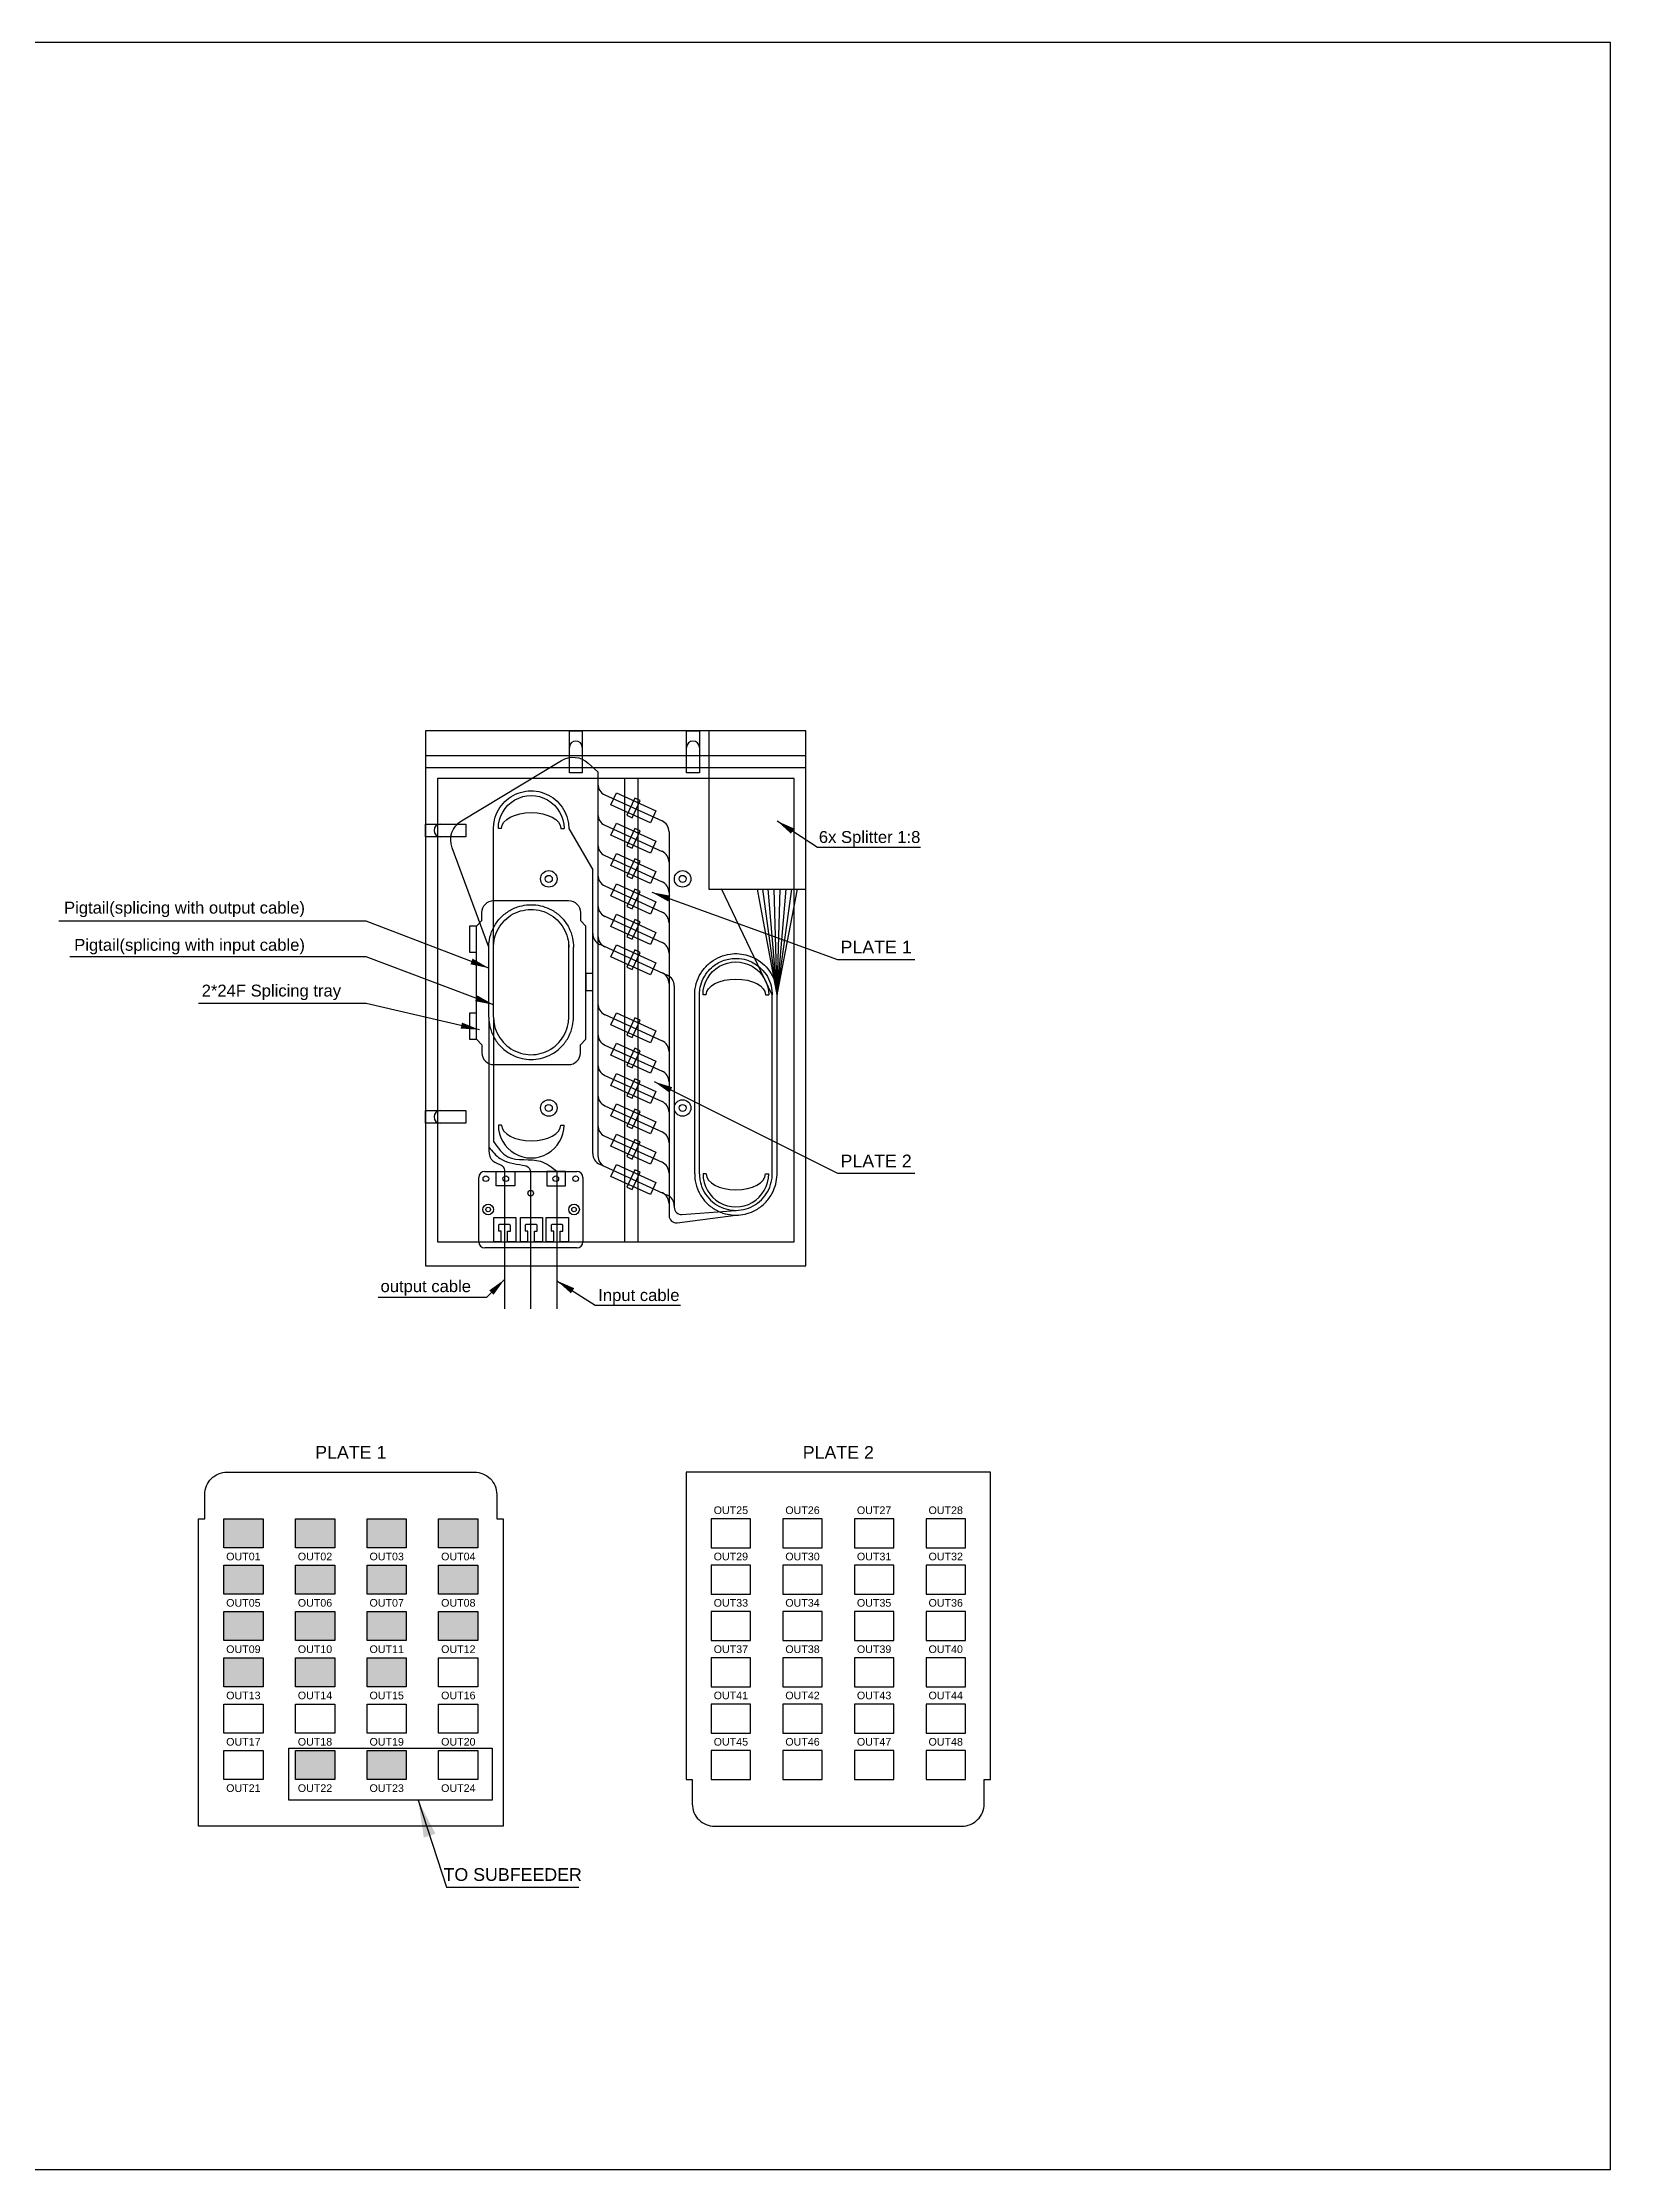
# Model space of a CAD drawing. Header units: metres. Extents: x 13896388 to 13903255, y 143653 to 146177.
# Drawn here: x 13902920 to 13903131, y 145065 to 145351.3 of the extents above; entities that cross this region are included whole.
import ezdxf
from ezdxf.enums import TextEntityAlignment as Align

# ---------------------------------------------------------------- set-up
doc = ezdxf.new("R2010")
doc.units = ezdxf.units.M
for name, color, linetype in [('FDT STRUCTURE', 7, 'Continuous'), ('Line', 1, 'Continuous'), ('SPAN KU', 161, 'Continuous')]:
    doc.layers.add(name, color=color, linetype=linetype)
doc.styles.get("Standard").update_dxf_attribs({"font": 'arial.ttf'})
doc.dimstyles.get("Standard").update_dxf_attribs({"dimtxt": 0.18, "dimasz": 0.18, "dimexe": 0.18, "dimexo": 0.0625, "dimgap": 0.09, "dimtad": 0, "dimtih": 1, "dimtoh": 1, "dimdec": 4, "dimzin": 0, "dimdsep": 46, "dimtxsty": 'Standard', "dimcen": 0.09, "dimadec": 0, "dimazin": 0, "dimtfac": 1, "dimtdec": 4, "dimtofl": 0, "dimtmove": 0, "dimatfit": 3, "dimfxl": 1, "dimtolj": 1, "dimtzin": 0, "dimarcsym": 0})

msp = doc.modelspace()

# ---------------------------------------------------------------- hatches: boundary and pattern name
at = {"layer": 'Line'}
h = msp.add_hatch(color=256, dxfattribs=at)
h.dxf.hatch_style = 1
h.paths.add_polyline_path([(13902959.3, 145121.37), (13902954.01, 145121.37), (13902954.01, 145117.47), (13902959.3, 145117.47)])
h.paths.add_polyline_path([(13902968.94, 145121.37), (13902963.65, 145121.37), (13902963.65, 145117.47), (13902968.94, 145117.47)])
at = {"layer": 'SPAN KU'}
h = msp.add_hatch(color=3, dxfattribs=at)
h.dxf.hatch_style = 1
h.paths.add_polyline_path([(13902949.66, 145152.56), (13902944.37, 145152.56), (13902944.37, 145148.65), (13902949.66, 145148.65)])
h.paths.add_polyline_path([(13902959.3, 145152.56), (13902954.01, 145152.56), (13902954.01, 145148.65), (13902959.3, 145148.65)])
h.paths.add_polyline_path([(13902968.94, 145152.56), (13902963.65, 145152.56), (13902963.65, 145148.65), (13902968.94, 145148.65)])
h.paths.add_polyline_path([(13902978.58, 145152.56), (13902973.29, 145152.56), (13902973.29, 145148.65), (13902978.58, 145148.65)])
h.paths.add_polyline_path([(13902949.66, 145146.32), (13902944.37, 145146.32), (13902944.37, 145142.42), (13902949.66, 145142.42)])
h.paths.add_polyline_path([(13902959.3, 145146.32), (13902954.01, 145146.32), (13902954.01, 145142.42), (13902959.3, 145142.42)])
h.paths.add_polyline_path([(13902968.94, 145146.32), (13902963.65, 145146.32), (13902963.65, 145142.42), (13902968.94, 145142.42)])
h.paths.add_polyline_path([(13902978.58, 145146.32), (13902973.29, 145146.32), (13902973.29, 145142.42), (13902978.58, 145142.42)])
h.paths.add_polyline_path([(13902949.66, 145140.08), (13902944.37, 145140.08), (13902944.37, 145136.18), (13902949.66, 145136.18)])
h = msp.add_hatch(color=3, dxfattribs=at)
h.dxf.hatch_style = 1
h.paths.add_polyline_path([(13902959.3, 145140.08), (13902954.01, 145140.08), (13902954.01, 145136.18), (13902959.3, 145136.18)])
h.paths.add_polyline_path([(13902968.94, 145140.08), (13902963.65, 145140.08), (13902963.65, 145136.18), (13902968.94, 145136.18)])
h.paths.add_polyline_path([(13902978.58, 145140.08), (13902973.29, 145140.08), (13902973.29, 145136.18), (13902978.58, 145136.18)])
h.paths.add_polyline_path([(13902949.66, 145133.85), (13902944.37, 145133.85), (13902944.37, 145129.94), (13902949.66, 145129.94)])
h.paths.add_polyline_path([(13902959.3, 145133.85), (13902954.01, 145133.85), (13902954.01, 145129.94), (13902959.3, 145129.94)])
h.paths.add_polyline_path([(13902968.94, 145133.85), (13902963.65, 145133.85), (13902963.65, 145129.94), (13902968.94, 145129.94)])

# ---------------------------------------------------------------- linework, layer by layer
at = {"layer": 'Line', "color": 0}
for p, q in [((13902971.53, 145255.33), (13903022.73, 145255.33)), ((13902971.53, 145253.73), (13903022.73, 145253.73)), ((13902981.77, 145245.52), (13902981.33, 145245.52)), ((13902989.72, 145245.52), (13902990.17, 145245.52)), ((13903009.32, 145223.12), (13903008.88, 145223.12)), ((13903017.27, 145223.12), (13903017.72, 145223.12)), ((13902981.77, 145205.58), (13902981.33, 145205.58)), ((13902989.72, 145205.58), (13902990.17, 145205.58)), ((13902978.69, 145189.85), (13902978.69, 145198.54)), ((13902979.49, 145199.34), (13902991.9, 145199.34)), ((13902992.7, 145198.54), (13902992.7, 145189.85)), ((13903009.32, 145199), (13903008.88, 145199)), ((13903017.27, 145199), (13903017.72, 145199)), ((13902991.9, 145189.05), (13902979.49, 145189.05)), ((13902981.7, 145191.31), (13902981.34, 145191.31)), ((13902982.58, 145191.31), (13902982.95, 145191.31)), ((13902985.29, 145191.31), (13902984.94, 145191.31)), ((13902986.18, 145191.31), (13902986.55, 145191.31)), ((13902988.78, 145191.31), (13902988.42, 145191.31)), ((13902989.66, 145191.31), (13902990.03, 145191.31))]:
    msp.add_line(p, q, dxfattribs=at)
at = {"layer": 'Line', "color": 5}
for p, q in [((13902995.67, 145250.05), (13903003.37, 145246.53)), ((13902995.67, 145245.96), (13903003.37, 145242.44)), ((13902995.67, 145241.87), (13903003.37, 145238.35)), ((13902995.67, 145237.78), (13903003.37, 145234.26)), ((13902995.67, 145233.69), (13903003.37, 145230.17)), ((13902995.67, 145220.45), (13903003.37, 145216.93)), ((13902980.05, 145220.13), (13902980.05, 145202.62)), ((13902995.67, 145216.36), (13903003.37, 145212.84)), ((13902995.67, 145212.27), (13903003.37, 145208.75)), ((13902995.67, 145208.18), (13903003.37, 145204.66)), ((13902995.67, 145204.09), (13903003.37, 145200.57))]:
    msp.add_line(p, q, dxfattribs=at)
at = {"layer": 'Line'}
for p, q in [((13902990.81, 145245.52), (13902994.03, 145239.97)), ((13902994.03, 145201.77), (13902994.03, 145239.97)), ((13902994.97, 145229.92), (13903004.07, 145225.77)), ((13902980.69, 145220.13), (13902980.69, 145203.38)), ((13902994.97, 145200.32), (13903004.07, 145196.16))]:
    msp.add_line(p, q, dxfattribs=at)
at = {"layer": 'Line', "color": 0}
for points in [[(13902785.22, 145064.95), (13903131.03, 145064.95), (13903131.03, 145351.35), (13902785.22, 145351.35)], [(13902973.13, 145252.25), (13902973.13, 145189.85), (13903021.13, 145189.85), (13903021.13, 145252.25)], [(13902978.38, 145232.35), (13902977.46, 145232.35), (13902977.46, 145228.85), (13902978.38, 145228.85)], [(13902994.03, 145225.98), (13902993.11, 145225.98), (13902993.11, 145223.69), (13902994.03, 145223.69)], [(13902978.38, 145220.67), (13902977.46, 145220.67), (13902977.46, 145217.17), (13902978.38, 145217.17)], [(13902983.54, 145197.38), (13902981.02, 145197.38), (13902981.02, 145199.34), (13902983.54, 145199.34)], [(13902987.84, 145197.38), (13902990.37, 145197.38), (13902990.37, 145199.34), (13902987.84, 145199.34)], [(13902944.37, 145152.56), (13902949.66, 145152.56), (13902949.66, 145148.65), (13902944.37, 145148.65)], [(13902954.01, 145152.56), (13902959.3, 145152.56), (13902959.3, 145148.65), (13902954.01, 145148.65)], [(13902963.65, 145152.56), (13902968.94, 145152.56), (13902968.94, 145148.65), (13902963.65, 145148.65)], [(13902973.29, 145152.56), (13902978.58, 145152.56), (13902978.58, 145148.65), (13902973.29, 145148.65)], [(13903009.98, 145148.65), (13903015.27, 145148.65), (13903015.27, 145152.56), (13903009.98, 145152.56)], [(13903019.62, 145148.65), (13903024.91, 145148.65), (13903024.91, 145152.56), (13903019.62, 145152.56)], [(13903029.26, 145148.65), (13903034.55, 145148.65), (13903034.55, 145152.56), (13903029.26, 145152.56)], [(13903038.9, 145148.65), (13903044.19, 145148.65), (13903044.19, 145152.56), (13903038.9, 145152.56)], [(13902944.37, 145146.32), (13902949.66, 145146.32), (13902949.66, 145142.42), (13902944.37, 145142.42)], [(13902954.01, 145146.32), (13902959.3, 145146.32), (13902959.3, 145142.42), (13902954.01, 145142.42)], [(13902963.65, 145146.32), (13902968.94, 145146.32), (13902968.94, 145142.42), (13902963.65, 145142.42)], [(13902973.29, 145146.32), (13902978.58, 145146.32), (13902978.58, 145142.42), (13902973.29, 145142.42)], [(13903009.98, 145142.42), (13903015.27, 145142.42), (13903015.27, 145146.32), (13903009.98, 145146.32)], [(13903019.62, 145142.42), (13903024.91, 145142.42), (13903024.91, 145146.32), (13903019.62, 145146.32)], [(13903029.26, 145142.42), (13903034.55, 145142.42), (13903034.55, 145146.32), (13903029.26, 145146.32)], [(13903038.9, 145142.42), (13903044.19, 145142.42), (13903044.19, 145146.32), (13903038.9, 145146.32)], [(13902944.37, 145140.08), (13902949.66, 145140.08), (13902949.66, 145136.18), (13902944.37, 145136.18)], [(13902954.01, 145140.08), (13902959.3, 145140.08), (13902959.3, 145136.18), (13902954.01, 145136.18)], [(13902963.65, 145140.08), (13902968.94, 145140.08), (13902968.94, 145136.18), (13902963.65, 145136.18)], [(13902973.29, 145140.08), (13902978.58, 145140.08), (13902978.58, 145136.18), (13902973.29, 145136.18)], [(13903009.98, 145136.18), (13903015.27, 145136.18), (13903015.27, 145140.08), (13903009.98, 145140.08)], [(13903019.62, 145136.18), (13903024.91, 145136.18), (13903024.91, 145140.08), (13903019.62, 145140.08)], [(13903029.26, 145136.18), (13903034.55, 145136.18), (13903034.55, 145140.08), (13903029.26, 145140.08)], [(13903038.9, 145136.18), (13903044.19, 145136.18), (13903044.19, 145140.08), (13903038.9, 145140.08)], [(13902944.37, 145133.85), (13902949.66, 145133.85), (13902949.66, 145129.94), (13902944.37, 145129.94)], [(13902954.01, 145133.85), (13902959.3, 145133.85), (13902959.3, 145129.94), (13902954.01, 145129.94)], [(13902963.65, 145133.85), (13902968.94, 145133.85), (13902968.94, 145129.94), (13902963.65, 145129.94)], [(13902973.29, 145133.85), (13902978.58, 145133.85), (13902978.58, 145129.94), (13902973.29, 145129.94)], [(13903009.98, 145129.94), (13903015.27, 145129.94), (13903015.27, 145133.85), (13903009.98, 145133.85)], [(13903019.62, 145129.94), (13903024.91, 145129.94), (13903024.91, 145133.85), (13903019.62, 145133.85)], [(13903029.26, 145129.94), (13903034.55, 145129.94), (13903034.55, 145133.85), (13903029.26, 145133.85)], [(13903038.9, 145129.94), (13903044.19, 145129.94), (13903044.19, 145133.85), (13903038.9, 145133.85)], [(13902944.37, 145127.61), (13902949.66, 145127.61), (13902949.66, 145123.71), (13902944.37, 145123.71)], [(13902954.01, 145127.61), (13902959.3, 145127.61), (13902959.3, 145123.71), (13902954.01, 145123.71)], [(13902963.65, 145127.61), (13902968.94, 145127.61), (13902968.94, 145123.71), (13902963.65, 145123.71)], [(13902973.29, 145127.61), (13902978.58, 145127.61), (13902978.58, 145123.71), (13902973.29, 145123.71)], [(13903009.98, 145123.71), (13903015.27, 145123.71), (13903015.27, 145127.61), (13903009.98, 145127.61)], [(13903019.62, 145123.71), (13903024.91, 145123.71), (13903024.91, 145127.61), (13903019.62, 145127.61)], [(13903029.26, 145123.71), (13903034.55, 145123.71), (13903034.55, 145127.61), (13903029.26, 145127.61)], [(13903038.9, 145123.71), (13903044.19, 145123.71), (13903044.19, 145127.61), (13903038.9, 145127.61)], [(13902944.37, 145121.37), (13902949.66, 145121.37), (13902949.66, 145117.47), (13902944.37, 145117.47)], [(13902954.01, 145121.37), (13902959.3, 145121.37), (13902959.3, 145117.47), (13902954.01, 145117.47)], [(13902963.65, 145121.37), (13902968.94, 145121.37), (13902968.94, 145117.47), (13902963.65, 145117.47)], [(13902973.29, 145121.37), (13902978.58, 145121.37), (13902978.58, 145117.47), (13902973.29, 145117.47)], [(13903009.98, 145117.47), (13903015.27, 145117.47), (13903015.27, 145121.37), (13903009.98, 145121.37)], [(13903019.62, 145117.47), (13903024.91, 145117.47), (13903024.91, 145121.37), (13903019.62, 145121.37)], [(13903029.26, 145117.47), (13903034.55, 145117.47), (13903034.55, 145121.37), (13903029.26, 145121.37)], [(13903038.9, 145117.47), (13903044.19, 145117.47), (13903044.19, 145121.37), (13903038.9, 145121.37)]]:
    msp.add_lwpolyline(points, close=True, dxfattribs=at)
for points in [[(13902971.53, 145258.65), (13902971.53, 145186.65), (13903022.73, 145186.65), (13903022.73, 145258.65), (13902971.53, 145258.65)], [(13902998.35, 145189.85), (13902998.35, 145252.25)], [(13903000.13, 145189.85), (13903000.13, 145252.25)], [(13902978.38, 145217.17), (13902978.38, 145232.35)], [(13902993.11, 145217.17), (13902993.11, 145232.35)], [(13902981.7, 145189.85), (13902980.7, 145189.85), (13902980.7, 145193.13), (13902983.68, 145193.13), (13902983.68, 145189.85), (13902982.58, 145189.85)], [(13902985.29, 145189.85), (13902984.3, 145189.85), (13902984.3, 145193.13), (13902987.28, 145193.13), (13902987.28, 145189.85), (13902986.18, 145189.85)], [(13902988.78, 145189.85), (13902987.78, 145189.85), (13902987.78, 145193.13), (13902990.76, 145193.13), (13902990.76, 145189.85), (13902989.66, 145189.85)], [(13902981.7, 145189.85), (13902981.7, 145191.31)], [(13902982.58, 145189.85), (13902982.58, 145191.31)], [(13902985.29, 145189.85), (13902985.29, 145191.31)], [(13902986.18, 145189.85), (13902986.18, 145191.31)], [(13902988.78, 145189.85), (13902988.78, 145191.31)], [(13902989.66, 145189.85), (13902989.66, 145191.31)]]:
    msp.add_lwpolyline(points, dxfattribs=at)
at = {"layer": 'Line', "color": 3}
for points in [[(13902992.62, 145253.01), (13902990.9, 145253.01), (13902990.9, 145258.65), (13902992.62, 145258.65)], [(13903008.39, 145253.01), (13903006.67, 145253.01), (13903006.67, 145258.65), (13903008.39, 145258.65)], [(13902976.95, 145246.11), (13902976.95, 145244.39), (13902971.53, 145244.39), (13902971.53, 145246.11)], [(13902976.95, 145207.54), (13902976.95, 145205.82), (13902971.53, 145205.82), (13902971.53, 145207.54)]]:
    msp.add_lwpolyline(points, close=True, dxfattribs=at)
at = {"layer": 'Line', "color": 4}
msp.add_lwpolyline([(13903009.68, 145237.35), (13903022.73, 145237.35), (13903022.73, 145258.65), (13903009.68, 145258.65)], close=True, dxfattribs=at)
at = {"layer": 'Line', "color": 5}
for points in [[(13902980.05, 145229.55), (13902975.1, 145242.93, -0.359931), (13902976.36, 145246.53), (13902989.85, 145254.68, -0.330807), (13902993.41, 145254.33), (13902994.73, 145253.14), (13902994.73, 145201.45)], [(13903004.31, 145245.08), (13903004.31, 145193.38, 0.452502), (13903005.39, 145192.43), (13903013.3, 145193.45)]]:
    msp.add_lwpolyline(points, format="xyb", dxfattribs=at)
at = {"layer": 'Line', "color": 3}
for points in [[(13902997.23, 145250.31), (13903002.55, 145247.89), (13903001.81, 145246.27), (13902996.49, 145248.7), (13902997.23, 145250.31)], [(13902999.34, 145246.97), (13903000.4, 145249.29), (13902999.7, 145249.61), (13902998.64, 145247.29), (13902999.34, 145246.97)], [(13902997.23, 145246.23), (13903002.55, 145243.8), (13903001.81, 145242.18), (13902996.49, 145244.61), (13902997.23, 145246.23)], [(13902999.34, 145242.88), (13903000.4, 145245.2), (13902999.7, 145245.52), (13902998.64, 145243.2), (13902999.34, 145242.88)], [(13902997.23, 145242.14), (13903002.55, 145239.71), (13903001.81, 145238.09), (13902996.49, 145240.52), (13902997.23, 145242.14)], [(13902999.34, 145238.79), (13903000.4, 145241.11), (13902999.7, 145241.43), (13902998.64, 145239.11), (13902999.34, 145238.79)], [(13902997.23, 145238.05), (13903002.55, 145235.62), (13903001.81, 145234), (13902996.49, 145236.43), (13902997.23, 145238.05)], [(13902999.34, 145234.7), (13903000.4, 145237.02), (13902999.7, 145237.34), (13902998.64, 145235.02), (13902999.34, 145234.7)], [(13902997.23, 145233.96), (13903002.55, 145231.53), (13903001.81, 145229.91), (13902996.49, 145232.34), (13902997.23, 145233.96)], [(13902999.34, 145230.61), (13903000.4, 145232.93), (13902999.7, 145233.25), (13902998.64, 145230.93), (13902999.34, 145230.61)], [(13902997.23, 145229.87), (13903002.55, 145227.44), (13903001.81, 145225.82), (13902996.49, 145228.25), (13902997.23, 145229.87)], [(13902999.34, 145226.52), (13903000.4, 145228.84), (13902999.7, 145229.16), (13902998.64, 145226.84), (13902999.34, 145226.52)], [(13902997.23, 145220.71), (13903002.55, 145218.29), (13903001.81, 145216.67), (13902996.49, 145219.09), (13902997.23, 145220.71)], [(13902999.34, 145217.37), (13903000.4, 145219.69), (13902999.7, 145220.01), (13902998.64, 145217.69), (13902999.34, 145217.37)], [(13902997.23, 145216.62), (13903002.55, 145214.2), (13903001.81, 145212.58), (13902996.49, 145215), (13902997.23, 145216.62)], [(13902999.34, 145213.28), (13903000.4, 145215.6), (13902999.7, 145215.92), (13902998.64, 145213.6), (13902999.34, 145213.28)], [(13902997.23, 145212.53), (13903002.55, 145210.11), (13903001.81, 145208.49), (13902996.49, 145210.91), (13902997.23, 145212.53)], [(13902999.34, 145209.19), (13903000.4, 145211.51), (13902999.7, 145211.83), (13902998.64, 145209.51), (13902999.34, 145209.19)], [(13902997.23, 145208.44), (13903002.55, 145206.02), (13903001.81, 145204.4), (13902996.49, 145206.83), (13902997.23, 145208.44)], [(13902999.34, 145205.1), (13903000.4, 145207.42), (13902999.7, 145207.74), (13902998.64, 145205.42), (13902999.34, 145205.1)], [(13902997.23, 145204.35), (13903002.55, 145201.93), (13903001.81, 145200.31), (13902996.49, 145202.74), (13902997.23, 145204.35)], [(13902999.34, 145201.01), (13903000.4, 145203.33), (13902999.7, 145203.65), (13902998.64, 145201.33), (13902999.34, 145201.01)], [(13902997.23, 145200.26), (13903002.55, 145197.84), (13903001.81, 145196.22), (13902996.49, 145198.65), (13902997.23, 145200.26)], [(13902999.34, 145196.92), (13903000.4, 145199.24), (13902999.7, 145199.56), (13902998.64, 145197.24), (13902999.34, 145196.92)]]:
    msp.add_lwpolyline(points, dxfattribs=at)
at = {"layer": 'Line'}
for points in [[(13902980.69, 145220.13), (13902980.69, 145245.52)], [(13903018.2, 145223.12), (13903011.36, 145237.41)], [(13902990.81, 145220.13), (13902990.81, 145230.03)], [(13903008.4, 145199), (13903008.4, 145223.12)], [(13903018.2, 145199), (13903018.2, 145223.12)], [(13902989.22, 145199.34), (13902989.22, 145180.85)]]:
    msp.add_lwpolyline(points, dxfattribs=at)
at = {"layer": 'Line', "color": 0}
for points in [[(13902978.38, 145232.35), (13902979.12, 145233.12), (13902979.12, 145234.2, -0.414214), (13902980.72, 145235.8), (13902990.77, 145235.8, -0.414214), (13902992.37, 145234.2), (13902992.37, 145233.12), (13902993.11, 145232.35)], [(13902978.38, 145217.17), (13902979.12, 145216.4), (13902979.12, 145215.32, 0.414214), (13902980.72, 145213.72), (13902990.77, 145213.72, 0.414214), (13902992.37, 145215.32), (13902992.37, 145216.4), (13902993.11, 145217.17)], [(13902982.95, 145191.31), (13902982.95, 145192.03, 0.414214), (13902982.79, 145192.19), (13902981.5, 145192.19, 0.414214), (13902981.34, 145192.03), (13902981.34, 145191.31)], [(13902986.55, 145191.31), (13902986.55, 145192.03, 0.414214), (13902986.39, 145192.19), (13902985.1, 145192.19, 0.414214), (13902984.94, 145192.03), (13902984.94, 145191.31)], [(13902990.03, 145191.31), (13902990.03, 145192.03, 0.414214), (13902989.87, 145192.19), (13902988.58, 145192.19, 0.414214), (13902988.42, 145192.03), (13902988.42, 145191.31)]]:
    msp.add_lwpolyline(points, format="xyb", dxfattribs=at)
at = {"layer": 'Line', "color": 5}
for points in [[(13903018.84, 145223.12), (13903016.2, 145237.35)], [(13903018.84, 145223.12), (13903016.91, 145237.35)], [(13903018.84, 145223.12), (13903017.64, 145237.35)], [(13903018.84, 145223.12), (13903018.45, 145237.35)], [(13903018.84, 145223.12), (13903019.28, 145237.35)], [(13903018.84, 145223.12), (13903020.08, 145237.35)], [(13903018.84, 145223.12), (13903020.84, 145237.35)], [(13903018.84, 145223.12), (13903021.58, 145237.35)], [(13902980.05, 145220.13), (13902980.05, 145229.55)], [(13902991.45, 145220.13), (13902991.45, 145229.55)], [(13903007.76, 145199), (13903007.76, 145223.12)], [(13903018.84, 145199), (13903018.84, 145223.12)], [(13902982.17, 145199.34), (13902982.17, 145180.85)], [(13902985.65, 145199.34), (13902985.65, 145180.85)]]:
    msp.add_lwpolyline(points, dxfattribs=at)
at = {"layer": 'Line'}
msp.add_lwpolyline([(13903005.01, 145224.31), (13903005.01, 145194.51, 0.436292), (13903006.04, 145193.55), (13903013.3, 145194.09)], format="xyb", dxfattribs=at)
at = {"layer": 'Line', "color": 0}
for points in [[(13902944.82, 145158.85), (13902978.11, 145158.85, -0.414214), (13902981.11, 145155.85), (13902981.11, 145152.56), (13902981.97, 145152.56), (13902981.97, 145111.18), (13902940.98, 145111.18), (13902940.98, 145152.56), (13902941.82, 145152.56), (13902941.82, 145155.85, -0.414214)], [(13903010.43, 145111.18), (13903043.72, 145111.18, 0.414214), (13903046.72, 145114.18), (13903046.72, 145117.47), (13903047.58, 145117.47), (13903047.58, 145158.85), (13903006.59, 145158.85), (13903006.59, 145117.47), (13903007.43, 145117.47), (13903007.43, 145114.18, 0.414214)]]:
    msp.add_lwpolyline(points, format="xyb", close=True, dxfattribs=at)
at = {"layer": 'Line'}
msp.add_lwpolyline([(13902953.13, 145121.67), (13902980.51, 145121.67), (13902980.51, 145114.66), (13902953.13, 145114.66)], close=True, dxfattribs=at)
at = {"layer": 'Line', "color": 0}
for centre, radius in [((13902988.12, 145238.73), 1.11), ((13902988.12, 145238.73), 0.473), ((13903006.13, 145238.73), 1.11), ((13903006.13, 145238.73), 0.473), ((13902988.12, 145207.89), 1.11), ((13903006.13, 145207.89), 1.11), ((13902988.12, 145207.89), 0.473), ((13903006.13, 145207.89), 0.473), ((13902979.65, 145198.36), 0.378), ((13902982.33, 145198.36), 0.378), ((13902989.06, 145198.36), 0.378), ((13902991.73, 145198.36), 0.378), ((13902979.96, 145194.21), 0.712), ((13902979.96, 145194.21), 0.303), ((13902985.69, 145196.41), 0.378), ((13902991.52, 145194.21), 0.712), ((13902991.52, 145194.21), 0.303)]:
    msp.add_circle(centre, radius, dxfattribs=at)
at = {"layer": 'Line', "color": 3}
for centre, start, end in [((13902991.76, 145256.43), 0, 180), ((13903007.53, 145256.43), 0, 180), ((13902973.53, 145245.25), 90, 270), ((13902973.53, 145206.68), 90, 270)]:
    msp.add_arc(centre, 0.86, start, end, dxfattribs=at)
at = {"layer": 'Line', "color": 5}
for centre, start, end in [((13902996.33, 145251.5), 180, 245.4871), ((13902996.33, 145247.41), 180, 245.4871), ((13903002.71, 145245.08), 0, 65.4871), ((13902996.33, 145243.32), 180, 245.4871), ((13903002.71, 145240.99), 0, 65.4871), ((13902996.33, 145239.23), 180, 245.4871), ((13903002.71, 145236.9), 0, 65.4871), ((13902996.33, 145235.14), 180, 245.4871), ((13903002.71, 145232.81), 0, 65.4871), ((13902996.33, 145231.05), 180, 245.4871), ((13903002.71, 145228.72), 0, 65.4871), ((13903002.71, 145224.63), 0, 65.4871), ((13902996.33, 145221.9), 180, 245.4871), ((13902996.33, 145217.81), 180, 245.4871), ((13903002.71, 145215.48), 0, 65.4871), ((13902996.33, 145213.72), 180, 245.4871), ((13903002.71, 145211.39), 0, 65.4871), ((13902996.33, 145209.63), 180, 245.4871), ((13903002.71, 145207.3), 0, 65.4871), ((13902996.33, 145205.54), 180, 245.4871), ((13903002.71, 145203.21), 0, 65.4871), ((13902996.33, 145201.45), 180, 245.4871), ((13903002.71, 145199.12), 0, 65.4871), ((13903002.71, 145195.03), 0, 65.4871)]:
    msp.add_arc(centre, 1.6, start, end, dxfattribs=at)
at = {"layer": 'Line'}
for centre, start, end in [((13902995.63, 145231.37), 180, 245.4871), ((13903003.41, 145224.31), 0, 65.4871), ((13902995.63, 145201.77), 180, 245.4871), ((13903003.41, 145194.71), 0, 65.4871)]:
    msp.add_arc(centre, 1.6, start, end, dxfattribs=at)
at = {"layer": 'Line', "color": 0}
for centre, start, end in [((13902979.49, 145198.54), 90, 180), ((13902991.9, 145198.54), 0, 90), ((13902979.49, 145189.85), 180, 270), ((13902991.9, 145189.85), 270, 0)]:
    msp.add_arc(centre, 0.8, start, end, dxfattribs=at)
at = {"layer": 'Line', "color": 0, "extrusion": (0, 0, -1)}
for centre, major_axis, ratio, start_param, end_param in [((13902985.75, 145245.52), (0, 4.43), 0.998212, 4.712389, 7.853982), ((13902985.75, 145245.52), (3.98, 0), 0.53461, 3.141593, 6.283185), ((13903013.3, 145223.12), (0, 4.43), 0.998212, 4.712389, 7.853982), ((13903013.3, 145223.12), (3.98, 0), 0.53461, 3.141593, 6.283185)]:
    msp.add_ellipse(centre, major_axis=major_axis, ratio=ratio, start_param=start_param, end_param=end_param, dxfattribs=at)
at = {"layer": 'Line', "color": 0}
for centre, major_axis, ratio, start_param, end_param in [((13902985.75, 145205.58), (0, -4.43), 0.998212, 4.712389, 7.853982), ((13902985.75, 145205.58), (3.98, 0), 0.53461, 3.141593, 6.283185), ((13903013.3, 145199), (0, -4.43), 0.998212, 4.712389, 7.853982), ((13903013.3, 145199), (3.98, 0), 0.53461, 3.141593, 6.283185)]:
    msp.add_ellipse(centre, major_axis=major_axis, ratio=ratio, start_param=start_param, end_param=end_param, dxfattribs=at)
at = {"layer": 'Line'}
for points, knots in [([(13902980.69, 145245.52), (13902980.69, 145245.8), (13902980.71, 145246.08), (13902980.83, 145246.82), (13902980.98, 145247.28), (13902981.38, 145248.13), (13902981.65, 145248.53), (13902982.27, 145249.23), (13902982.63, 145249.54), (13902983.43, 145250.05), (13902983.86, 145250.25), (13902984.77, 145250.51), (13902985.24, 145250.58), (13902986.18, 145250.59), (13902986.65, 145250.53), (13902987.56, 145250.27), (13902988, 145250.08), (13902988.8, 145249.59), (13902989.17, 145249.28), (13902989.8, 145248.58), (13902990.07, 145248.19), (13902990.49, 145247.34), (13902990.64, 145246.89), (13902990.78, 145246.13), (13902990.81, 145245.82), (13902990.81, 145245.52)], [4.712389, 4.712389, 4.712389, 4.712389, 4.878369, 4.878369, 5.157906, 5.157906, 5.437443, 5.437443, 5.71698, 5.71698, 5.996517, 5.996517, 6.276054, 6.276054, 6.555591, 6.555591, 6.835128, 6.835128, 7.114665, 7.114665, 7.394201, 7.394201, 7.673738, 7.673738, 7.853982, 7.853982, 7.853982, 7.853982]), ([(13902980.69, 145229.55), (13902980.69, 145229.83), (13902980.71, 145230.11), (13902980.83, 145230.85), (13902980.98, 145231.31), (13902981.38, 145232.16), (13902981.65, 145232.56), (13902982.27, 145233.26), (13902982.63, 145233.57), (13902983.43, 145234.08), (13902983.86, 145234.28), (13902984.77, 145234.54), (13902985.24, 145234.61), (13902986.18, 145234.62), (13902986.65, 145234.56), (13902987.56, 145234.3), (13902988, 145234.11), (13902988.8, 145233.62), (13902989.17, 145233.31), (13902989.8, 145232.61), (13902990.07, 145232.22), (13902990.49, 145231.37), (13902990.64, 145230.92), (13902990.78, 145230.16), (13902990.81, 145229.85), (13902990.81, 145229.55)], [4.712389, 4.712389, 4.712389, 4.712389, 4.878369, 4.878369, 5.157906, 5.157906, 5.437443, 5.437443, 5.71698, 5.71698, 5.996517, 5.996517, 6.276054, 6.276054, 6.555591, 6.555591, 6.835128, 6.835128, 7.114665, 7.114665, 7.394201, 7.394201, 7.673738, 7.673738, 7.853982, 7.853982, 7.853982, 7.853982]), ([(13903008.4, 145223.12), (13903008.4, 145223.37), (13903008.42, 145223.62), (13903008.51, 145224.25), (13903008.62, 145224.63), (13903008.94, 145225.41), (13903009.17, 145225.8), (13903009.67, 145226.44), (13903009.93, 145226.7), (13903010.43, 145227.11), (13903010.67, 145227.27), (13903011.18, 145227.55), (13903011.45, 145227.67), (13903012, 145227.86), (13903012.28, 145227.93), (13903012.86, 145228.01), (13903013.15, 145228.03), (13903013.87, 145228.01), (13903014.3, 145227.94), (13903015.03, 145227.72), (13903015.34, 145227.59), (13903015.93, 145227.27), (13903016.21, 145227.08), (13903016.8, 145226.57), (13903017.11, 145226.23), (13903017.61, 145225.49), (13903017.81, 145225.09), (13903018.09, 145224.24), (13903018.17, 145223.79), (13903018.19, 145223.27), (13903018.2, 145223.19), (13903018.2, 145223.12)], [4.712389, 4.712389, 4.712389, 4.712389, 4.86549, 4.86549, 5.105902, 5.105902, 5.381244, 5.381244, 5.601037, 5.601037, 5.778781, 5.778781, 5.956524, 5.956524, 6.134268, 6.134268, 6.312011, 6.312011, 6.576916, 6.576916, 6.781522, 6.781522, 6.986128, 6.986128, 7.259754, 7.259754, 7.53338, 7.53338, 7.807006, 7.807006, 7.853982, 7.853982, 7.853982, 7.853982]), ([(13902980.69, 145220.13), (13902980.69, 145219.85), (13902980.71, 145219.57), (13902980.83, 145218.83), (13902980.98, 145218.37), (13902981.38, 145217.52), (13902981.65, 145217.12), (13902982.27, 145216.41), (13902982.63, 145216.11), (13902983.43, 145215.6), (13902983.86, 145215.4), (13902984.77, 145215.13), (13902985.24, 145215.06), (13902986.18, 145215.06), (13902986.65, 145215.12), (13902987.56, 145215.37), (13902988, 145215.57), (13902988.8, 145216.06), (13902989.17, 145216.37), (13902989.8, 145217.06), (13902990.07, 145217.46), (13902990.49, 145218.3), (13902990.64, 145218.76), (13902990.78, 145219.52), (13902990.81, 145219.82), (13902990.81, 145220.13)], [4.712389, 4.712389, 4.712389, 4.712389, 4.878369, 4.878369, 5.157906, 5.157906, 5.437443, 5.437443, 5.71698, 5.71698, 5.996517, 5.996517, 6.276054, 6.276054, 6.555591, 6.555591, 6.835128, 6.835128, 7.114665, 7.114665, 7.394201, 7.394201, 7.673738, 7.673738, 7.853982, 7.853982, 7.853982, 7.853982]), ([(13903008.4, 145199), (13903008.4, 145198.73), (13903008.42, 145198.46), (13903008.54, 145197.73), (13903008.68, 145197.29), (13903009.08, 145196.46), (13903009.34, 145196.07), (13903009.95, 145195.38), (13903010.31, 145195.08), (13903011.09, 145194.6), (13903011.52, 145194.41), (13903012.4, 145194.16), (13903012.86, 145194.09), (13903013.78, 145194.1), (13903014.24, 145194.16), (13903015.12, 145194.43), (13903015.55, 145194.62), (13903016.32, 145195.12), (13903016.68, 145195.42), (13903017.28, 145196.11), (13903017.54, 145196.5), (13903017.93, 145197.34), (13903018.06, 145197.78), (13903018.18, 145198.49), (13903018.2, 145198.75), (13903018.2, 145199)], [4.712389, 4.712389, 4.712389, 4.712389, 4.879691, 4.879691, 5.161431, 5.161431, 5.443171, 5.443171, 5.724911, 5.724911, 6.006651, 6.006651, 6.288391, 6.288391, 6.570131, 6.570131, 6.851871, 6.851871, 7.133611, 7.133611, 7.415351, 7.415351, 7.697092, 7.697092, 7.853982, 7.853982, 7.853982, 7.853982])]:
    msp.add_open_spline(points, degree=3, knots=knots, dxfattribs=at)
at = {"layer": 'Line', "color": 5}
for points, knots in [([(13902980.05, 145229.55), (13902980.05, 145229.86), (13902980.07, 145230.18), (13902980.21, 145231), (13902980.36, 145231.49), (13902980.79, 145232.42), (13902981.07, 145232.85), (13902981.73, 145233.63), (13902982.12, 145233.98), (13902982.96, 145234.56), (13902983.43, 145234.79), (13902984.31, 145235.09), (13902984.72, 145235.18), (13902985.55, 145235.27), (13902985.97, 145235.27), (13902986.8, 145235.17), (13902987.21, 145235.08), (13902988, 145234.81), (13902988.38, 145234.63), (13902989.17, 145234.14), (13902989.57, 145233.81), (13902990.27, 145233.06), (13902990.57, 145232.63), (13902991.04, 145231.72), (13902991.22, 145231.23), (13902991.4, 145230.34), (13902991.45, 145229.94), (13902991.45, 145229.55)], [4.712389, 4.712389, 4.712389, 4.712389, 4.878336, 4.878336, 5.147624, 5.147624, 5.416912, 5.416912, 5.686199, 5.686199, 5.955487, 5.955487, 6.175477, 6.175477, 6.395467, 6.395467, 6.615456, 6.615456, 6.835446, 6.835446, 7.105101, 7.105101, 7.375743, 7.375743, 7.646385, 7.646385, 7.853982, 7.853982, 7.853982, 7.853982]), ([(13903007.76, 145223.12), (13903007.76, 145223.4), (13903007.78, 145223.69), (13903007.9, 145224.44), (13903008.03, 145224.9), (13903008.41, 145225.77), (13903008.65, 145226.17), (13903009.23, 145226.92), (13903009.57, 145227.25), (13903010.32, 145227.82), (13903010.74, 145228.06), (13903011.61, 145228.42), (13903012.07, 145228.55), (13903012.93, 145228.67), (13903013.34, 145228.68), (13903014.14, 145228.61), (13903014.53, 145228.54), (13903015.3, 145228.3), (13903015.67, 145228.14), (13903016.43, 145227.72), (13903016.8, 145227.44), (13903017.47, 145226.8), (13903017.76, 145226.43), (13903018.26, 145225.62), (13903018.46, 145225.17), (13903018.74, 145224.23), (13903018.82, 145223.74), (13903018.84, 145223.21), (13903018.84, 145223.16), (13903018.84, 145223.12)], [4.712389, 4.712389, 4.712389, 4.712389, 4.86859, 4.86859, 5.123918, 5.123918, 5.379245, 5.379245, 5.634572, 5.634572, 5.8899, 5.8899, 6.145227, 6.145227, 6.362693, 6.362693, 6.58016, 6.58016, 6.797626, 6.797626, 7.048044, 7.048044, 7.298462, 7.298462, 7.563819, 7.563819, 7.829177, 7.829177, 7.853982, 7.853982, 7.853982, 7.853982]), ([(13902980.05, 145220.13), (13902980.05, 145219.81), (13902980.07, 145219.5), (13902980.21, 145218.68), (13902980.36, 145218.19), (13902980.79, 145217.26), (13902981.07, 145216.82), (13902981.73, 145216.04), (13902982.12, 145215.7), (13902982.96, 145215.12), (13902983.43, 145214.89), (13902984.31, 145214.59), (13902984.72, 145214.5), (13902985.55, 145214.41), (13902985.97, 145214.41), (13902986.8, 145214.5), (13902987.21, 145214.6), (13902988, 145214.87), (13902988.38, 145215.05), (13902989.17, 145215.54), (13902989.57, 145215.87), (13902990.27, 145216.62), (13902990.57, 145217.05), (13902991.04, 145217.96), (13902991.22, 145218.45), (13902991.4, 145219.34), (13902991.45, 145219.73), (13902991.45, 145220.13)], [4.712389, 4.712389, 4.712389, 4.712389, 4.878336, 4.878336, 5.147624, 5.147624, 5.416912, 5.416912, 5.686199, 5.686199, 5.955487, 5.955487, 6.175477, 6.175477, 6.395467, 6.395467, 6.615456, 6.615456, 6.835446, 6.835446, 7.105101, 7.105101, 7.375743, 7.375743, 7.646385, 7.646385, 7.853982, 7.853982, 7.853982, 7.853982]), ([(13903007.76, 145199), (13903007.76, 145198.69), (13903007.78, 145198.38), (13903007.92, 145197.59), (13903008.07, 145197.1), (13903008.49, 145196.2), (13903008.76, 145195.77), (13903009.42, 145195.01), (13903009.79, 145194.68), (13903010.62, 145194.12), (13903011.08, 145193.9), (13903011.93, 145193.61), (13903012.33, 145193.52), (13903013.13, 145193.44), (13903013.54, 145193.45), (13903014.34, 145193.54), (13903014.73, 145193.63), (13903015.49, 145193.89), (13903015.86, 145194.07), (13903016.63, 145194.54), (13903017.02, 145194.87), (13903017.7, 145195.61), (13903017.99, 145196.02), (13903018.42, 145196.84), (13903018.56, 145197.23), (13903018.77, 145198.05), (13903018.83, 145198.46), (13903018.84, 145198.92), (13903018.84, 145198.96), (13903018.84, 145199)], [4.712389, 4.712389, 4.712389, 4.712389, 4.879659, 4.879659, 5.150421, 5.150421, 5.421183, 5.421183, 5.691945, 5.691945, 5.962708, 5.962708, 6.180913, 6.180913, 6.399118, 6.399118, 6.617323, 6.617323, 6.835528, 6.835528, 7.107496, 7.107496, 7.379465, 7.379465, 7.605797, 7.605797, 7.832129, 7.832129, 7.853982, 7.853982, 7.853982, 7.853982])]:
    msp.add_open_spline(points, degree=3, knots=knots, dxfattribs=at)
at = {"layer": 'Line'}
msp.add_spline([(13902980.69, 145203.38), (13902982.62, 145201.3), (13902987.01, 145200.71), (13902989.22, 145199.34)], degree=3, dxfattribs=at)
at = {"layer": 'Line', "color": 5}
for points in [[(13902980.05, 145202.62), (13902981.57, 145201.08), (13902984.6, 145200.18), (13902985.45, 145199.84), (13902985.65, 145199.34)], [(13902980.05, 145202.62), (13902980.37, 145201.01), (13902981.53, 145200.27), (13902982, 145199.96), (13902982.17, 145199.34)]]:
    msp.add_spline(points, degree=3, dxfattribs=at)

# ---------------------------------------------------------------- texts
at = {"layer": 'FDT STRUCTURE'}
for s, height, p in [('6x Splitter 1:8', 1.6, (13903024.47, 145243.57)), ('Pigtail(splicing with output cable)', 1.6, (13902922.87, 145234.06)), ('Pigtail(splicing with input cable)', 1.6, (13902924.24, 145229.05)), ('PLATE 1', 1.714, (13903027.39, 145228.69)), ('2*24F Splicing tray', 1.6, (13902941.4, 145222.89)), ('PLATE 2', 1.714, (13903027.39, 145199.89)), ('output cable', 1.6, (13902965.47, 145183.09)), ('Input cable', 1.6, (13902994.78, 145181.89))]:
    msp.add_text(s, height=height, dxfattribs=at).set_placement(p)
for s, height, p in [('PLATE 1', 1.714, (13902961.47, 145161.52)), ('PLATE 2', 1.714, (13903027.09, 145161.52)), ('OUT25', 1.028, (13903012.63, 145153.72)), ('OUT26', 1.028, (13903022.27, 145153.72)), ('OUT27', 1.028, (13903031.91, 145153.72)), ('OUT28', 1.028, (13903041.55, 145153.72)), ('OUT01', 1.028, (13902947.01, 145147.49)), ('OUT02', 1.028, (13902956.65, 145147.49)), ('OUT03', 1.028, (13902966.3, 145147.49)), ('OUT04', 1.028, (13902975.94, 145147.49)), ('OUT29', 1.028, (13903012.63, 145147.49)), ('OUT30', 1.028, (13903022.27, 145147.49)), ('OUT31', 1.028, (13903031.91, 145147.49)), ('OUT32', 1.028, (13903041.55, 145147.49)), ('OUT05', 1.028, (13902947.01, 145141.25)), ('OUT06', 1.028, (13902956.65, 145141.25)), ('OUT07', 1.028, (13902966.3, 145141.25)), ('OUT08', 1.028, (13902975.94, 145141.25)), ('OUT33', 1.028, (13903012.63, 145141.25)), ('OUT34', 1.028, (13903022.27, 145141.25)), ('OUT35', 1.028, (13903031.91, 145141.25)), ('OUT36', 1.028, (13903041.55, 145141.25)), ('OUT09', 1.028, (13902947.01, 145135.01)), ('OUT10', 1.028, (13902956.65, 145135.01)), ('OUT11', 1.028, (13902966.3, 145135.01)), ('OUT12', 1.028, (13902975.94, 145135.01)), ('OUT37', 1.028, (13903012.63, 145135.01)), ('OUT38', 1.028, (13903022.27, 145135.01)), ('OUT39', 1.028, (13903031.91, 145135.01)), ('OUT40', 1.028, (13903041.55, 145135.01)), ('OUT13', 1.028, (13902947.01, 145128.78)), ('OUT14', 1.028, (13902956.65, 145128.78)), ('OUT15', 1.028, (13902966.3, 145128.78)), ('OUT16', 1.028, (13902975.94, 145128.78)), ('OUT41', 1.028, (13903012.63, 145128.78)), ('OUT42', 1.028, (13903022.27, 145128.78)), ('OUT43', 1.028, (13903031.91, 145128.78)), ('OUT44', 1.028, (13903041.55, 145128.78)), ('OUT17', 1.028, (13902947.01, 145122.54)), ('OUT18', 1.028, (13902956.65, 145122.54)), ('OUT19', 1.028, (13902966.3, 145122.54)), ('OUT20', 1.028, (13902975.94, 145122.54)), ('OUT45', 1.028, (13903012.63, 145122.54)), ('OUT46', 1.028, (13903022.27, 145122.54)), ('OUT47', 1.028, (13903031.91, 145122.54)), ('OUT48', 1.028, (13903041.55, 145122.54)), ('OUT21', 1.028, (13902947.01, 145116.3)), ('OUT22', 1.028, (13902956.65, 145116.3)), ('OUT23', 1.028, (13902966.3, 145116.3)), ('OUT24', 1.028, (13902975.94, 145116.3))]:
    msp.add_text(s, height=height, dxfattribs=at).set_placement(p, align=Align.MIDDLE)
at = {"layer": 'Line'}
msp.add_text('TO SUBFEEDER', height=1.7135, dxfattribs=at).set_placement((13902983.26, 145104.67), align=Align.MIDDLE)

# ---------------------------------------------------------------- leaders
at = {"layer": 'FDT STRUCTURE'}
for points in [[(13903018.84, 145246.53), (13903024.27, 145243), (13903038.14, 145243)], [(13903001.98, 145236.93), (13903027, 145227.89), (13903037.37, 145227.89)], [(13902980.05, 145226.72), (13902963.54, 145233.04), (13902922.15, 145233.04)], [(13902980.69, 145221.78), (13902963.54, 145228.22), (13902923.64, 145228.22)], [(13902978.78, 145218.42), (13902963.54, 145221.95), (13902940.97, 145221.95)], [(13903002.31, 145211.43), (13903027, 145199.09), (13903037.37, 145199.09)], [(13902982.17, 145184.8), (13902979.72, 145182.35), (13902965.16, 145182.35)], [(13902989.22, 145184.62), (13902994.35, 145181.32), (13903005.85, 145181.32)]]:
    msp.add_leader(points, dimstyle='Standard', override={"dimasz": 2.5, "dimgap": 0.09, "dimtad": 0}, dxfattribs=at)
at = {"layer": 'Line'}
msp.add_leader([(13902970.53, 145114.66), (13902974.34, 145102.98), (13902992.18, 145102.98)], dimstyle='Standard', override={"dimasz": 5, "dimgap": 0.09, "dimtad": 0}, dxfattribs=at)

doc.saveas('drawing.dxf')
